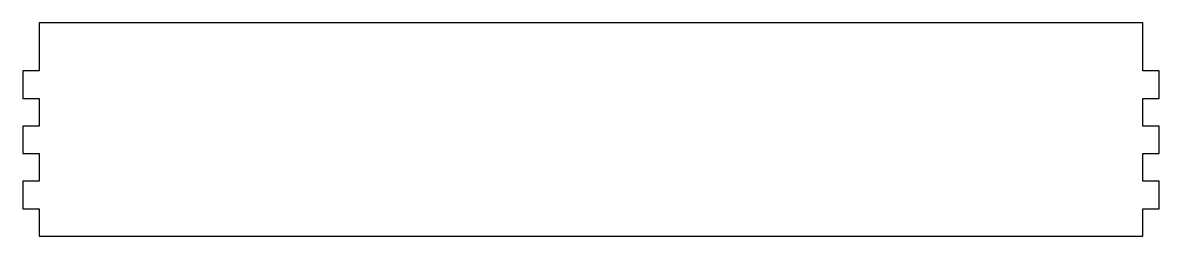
# Model space of a CAD drawing. Header units: millimetres. Extents: x -406 to 6, y 0 to 78.
import ezdxf

# ---------------------------------------------------------------- set-up
doc = ezdxf.new("R2010")
doc.units = ezdxf.units.MM

msp = doc.modelspace()

# ---------------------------------------------------------------- linework, layer by layer
msp.add_lwpolyline([(0, 10), (6, 10), (6, 20), (0, 20), (0, 30), (6, 30), (6, 40), (0, 40), (0, 50), (6, 50), (6, 60), (0, 60), (0, 77.5), (-400, 77.5), (-400, 60), (-406, 60), (-406, 50), (-400, 50), (-400, 40), (-406, 40), (-406, 30), (-400, 30), (-400, 20), (-406, 20), (-406, 10), (-400, 10), (-400, 0), (0, 0)], close=True)

doc.saveas('drawing.dxf')
